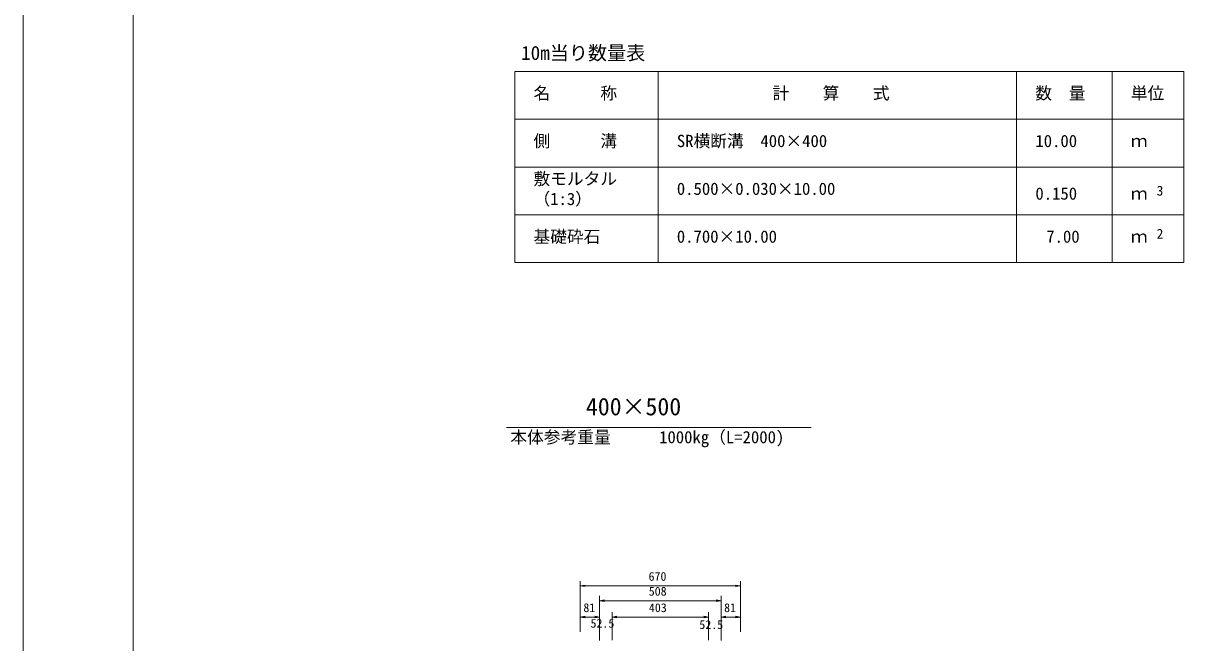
# Model space of a CAD drawing. Units: millimetres, scale not verified. Extents: x 0 to 84100, y 0 to 59400.
# Drawn here: x 0 to 24285, y 15909 to 28870 of the extents above; entities that cross this region are included whole.
import ezdxf
from ezdxf.enums import TextEntityAlignment as Align

# ---------------------------------------------------------------- set-up
doc = ezdxf.new("R2010")
doc.units = ezdxf.units.MM
doc.header["$LTSCALE"] = 100
for name, color, linetype, lineweight in [('D-MTR-FRAM（材料表図枠）', 2, 'Continuous', 18), ('D-STR-DIM（寸法）', 7, 'Continuous', 18), ('D-STR-HTXT（旗揚げ）', 7, 'Continuous', 18), ('D-TTL(外枠）', 2, 'Continuous', 18), ('DEFPOINTS_2', 8, 'Continuous', 18)]:
    doc.layers.add(name, color=color, linetype=linetype, lineweight=lineweight)
for name, color, linetype in [('D-MTR-TXT(文字列）', 7, 'Continuous'), ('D-MTR（材料表タイトル）', 7, 'Continuous'), ('D-TTL-TXT（文字）', 7, 'Continuous')]:
    doc.layers.add(name, color=color, linetype=linetype)
doc.styles.add('ＭＳ ゴシック', font='')
doc.styles.get('ＭＳ ゴシック').set_extended_font_data('MS Gothic')

msp = doc.modelspace()

# ---------------------------------------------------------------- linework, layer by layer
at = {"layer": 'D-MTR-FRAM（材料表図枠）'}
for p, q in [((10284.6, 27861.7), (24284.6, 27861.7)), ((10284.6, 23861.7), (10284.6, 27861.7)), ((13284.6, 23861.7), (13284.6, 27861.7)), ((20784.6, 23861.7), (20784.6, 27861.7)), ((22784.6, 24661.7), (22784.6, 27861.7)), ((22784.6, 23861.7), (22784.6, 27861.7)), ((24284.6, 23861.7), (24284.6, 27861.7)), ((10284.6, 26861.7), (24284.6, 26861.7)), ((10284.6, 25861.7), (24284.6, 25861.7)), ((10284.6, 24861.7), (24284.6, 24861.7)), ((10284.6, 23861.7), (24284.6, 23861.7))]:
    msp.add_line(p, q, dxfattribs=at)
at = {"layer": 'D-STR-DIM（寸法）'}
for p, q in [((11656.4, 16142.1), (11656.4, 17200.8)), ((11656.4, 17100.8), (11756.4, 17117.5)), ((11756.4, 17084.2), (11656.4, 17100.8)), ((11656.4, 17100.8), (11756.4, 17100.8)), ((11756.4, 17100.8), (14906.4, 17100.8)), ((14906.4, 17117.5), (15006.4, 17100.8)), ((15006.4, 17100.8), (14906.4, 17084.2)), ((15006.4, 17100.8), (14906.4, 17100.8)), ((15006.4, 16142.1), (15006.4, 17200.8)), ((12061.4, 16142.1), (12061.4, 16889.5)), ((12061.4, 16789.5), (12161.4, 16806.2)), ((12161.4, 16772.9), (12061.4, 16789.5)), ((12061.4, 16789.5), (12161.4, 16789.5)), ((12161.4, 16789.5), (14501.4, 16789.5)), ((14501.4, 16806.2), (14601.4, 16789.5)), ((14601.4, 16789.5), (14501.4, 16772.9)), ((14601.4, 16789.5), (14501.4, 16789.5)), ((14601.4, 16142.1), (14601.4, 16889.5)), ((11656.4, 16137.1), (11656.4, 16546)), ((12061.4, 16137.1), (12061.4, 16546)), ((12061.4, 15957), (12061.4, 16546)), ((12323.9, 16137.1), (12323.9, 16546)), ((12323.9, 15960.5), (12323.9, 16546)), ((14338.9, 15960.5), (14338.9, 16546)), ((14338.9, 16137.1), (14338.9, 16546)), ((14601.4, 15957), (14601.4, 16546)), ((14601.4, 15957), (14601.4, 16546)), ((15006.4, 16137.1), (15006.4, 16546)), ((11656.4, 16446), (11756.4, 16462.7)), ((11756.4, 16429.4), (11656.4, 16446)), ((11656.4, 16446), (11756.4, 16446)), ((11756.4, 16446), (11961.4, 16446)), ((11961.4, 16446), (11861.4, 16446)), ((11961.4, 16462.7), (12061.4, 16446)), ((11961.4, 16462.7), (12061.4, 16446)), ((12061.4, 16446), (11961.4, 16429.4)), ((12061.4, 16446), (11961.4, 16446)), ((12061.4, 16446), (11961.4, 16429.4)), ((12061.4, 16446), (11961.4, 16446)), ((12323.9, 16446), (12423.9, 16462.7)), ((12323.9, 16446), (12423.9, 16462.7)), ((12423.9, 16429.4), (12323.9, 16446)), ((12323.9, 16446), (12423.9, 16446)), ((12423.9, 16429.4), (12323.9, 16446)), ((12323.9, 16446), (12423.9, 16446)), ((12423.9, 16446), (12523.9, 16446)), ((12423.9, 16446), (14238.9, 16446)), ((14238.9, 16446), (14138.9, 16446)), ((14238.9, 16462.7), (14338.9, 16446)), ((14238.9, 16462.7), (14338.9, 16446)), ((14338.9, 16446), (14238.9, 16429.4)), ((14338.9, 16446), (14238.9, 16446)), ((14338.9, 16446), (14238.9, 16429.4)), ((14338.9, 16446), (14238.9, 16446)), ((14601.4, 16446), (14701.4, 16462.7)), ((14601.4, 16446), (14701.4, 16462.7)), ((14701.4, 16429.4), (14601.4, 16446)), ((14601.4, 16446), (14701.4, 16446)), ((14701.4, 16429.4), (14601.4, 16446)), ((14601.4, 16446), (14701.4, 16446)), ((14701.4, 16446), (14801.4, 16446)), ((14701.4, 16446), (14906.4, 16446)), ((14906.4, 16462.7), (15006.4, 16446)), ((15006.4, 16446), (14906.4, 16429.4)), ((15006.4, 16446), (14906.4, 16446))]:
    msp.add_line(p, q, dxfattribs=at)
at = {"layer": 'D-STR-HTXT（旗揚げ）'}
msp.add_line((10110.8, 20412.3), (16489.2, 20412.3), dxfattribs=at)
at = {"layer": 'D-TTL(外枠）'}
msp.add_line((2300, 2000), (2300, 57400), dxfattribs=at)
at = {"layer": 'DEFPOINTS_2'}
msp.add_line((0, 0), (0, 59400), dxfattribs=at)

# ---------------------------------------------------------------- texts
at = {"layer": 'D-MTR-TXT(文字列）', "style": 'ＭＳ ゴシック'}
for s, height, p in [('名\u3000\u3000\u3000称', 256.6, (10676.9, 27202)), ('計\u3000\u3000算\u3000\u3000式', 256.6, (15677.7, 27202)), ('数\u3000量', 256.6, (21176.9, 27202)), ('単位', 256.6, (23176.9, 27202)), ('側\u3000\u3000\u3000溝', 256.6, (10676.9, 26202)), ('SR横断溝\u3000400×400', 256.6, (13676.9, 26202)), ('10.00', 256.6, (21179.6, 26202)), ('ｍ', 256.6, (23176.9, 26202)), ('敷モルタル', 256.6, (10676.9, 25412)), ('0.500×0.030×10.00', 256.6, (13676.9, 25202)), ('（1:3）', 256.6, (10676.9, 24989.8)), ('0.150', 256.6, (21179.6, 25102)), ('ｍ', 256.6, (23176.9, 25102)), ('3', 205.3, (23717.1, 25202.4)), ('基礎砕石', 256.6, (10676.9, 24202)), ('0.700×10.00', 256.6, (13676.9, 24202)), ('7.00', 256.6, (21407, 24202)), ('2', 205.3, (23717.1, 24302.4)), ('ｍ', 256.6, (23176.9, 24202)), ('本体参考重量', 256.6, (10193.9, 20005.6)), ('1000kg（L=2000)', 256.6, (13305.9, 20005.6))]:
    msp.add_text(s, height=height, dxfattribs=at).set_placement(p, align=Align.BOTTOM_LEFT)
at = {"layer": 'D-MTR（材料表タイトル）', "style": 'ＭＳ ゴシック'}
msp.add_text('10m当り数量表', height=293.3, dxfattribs=at).set_placement((10418.8, 28014.2), align=Align.BOTTOM_LEFT)
at = {"layer": 'D-STR-DIM（寸法）', "style": 'ＭＳ ゴシック'}
for s, p in [('670', (13085.2, 17150.8)), ('508', (13089, 16839.5)), ('81', (11721.2, 16496)), ('403', (13092.2, 16496)), ('81', (14666.2, 16496)), ('52.5', (11870.3, 16169.7)), ('52.5', (14147.8, 16141.9))]:
    msp.add_text(s, height=183.3, dxfattribs=at).set_placement(p, align=Align.BOTTOM_LEFT)
at = {"layer": 'D-TTL-TXT（文字）', "style": 'ＭＳ ゴシック'}
msp.add_text('400×500', height=366.6, dxfattribs=at).set_placement((11773.4, 20557.1), align=Align.BOTTOM_LEFT)

doc.saveas('drawing.dxf')
